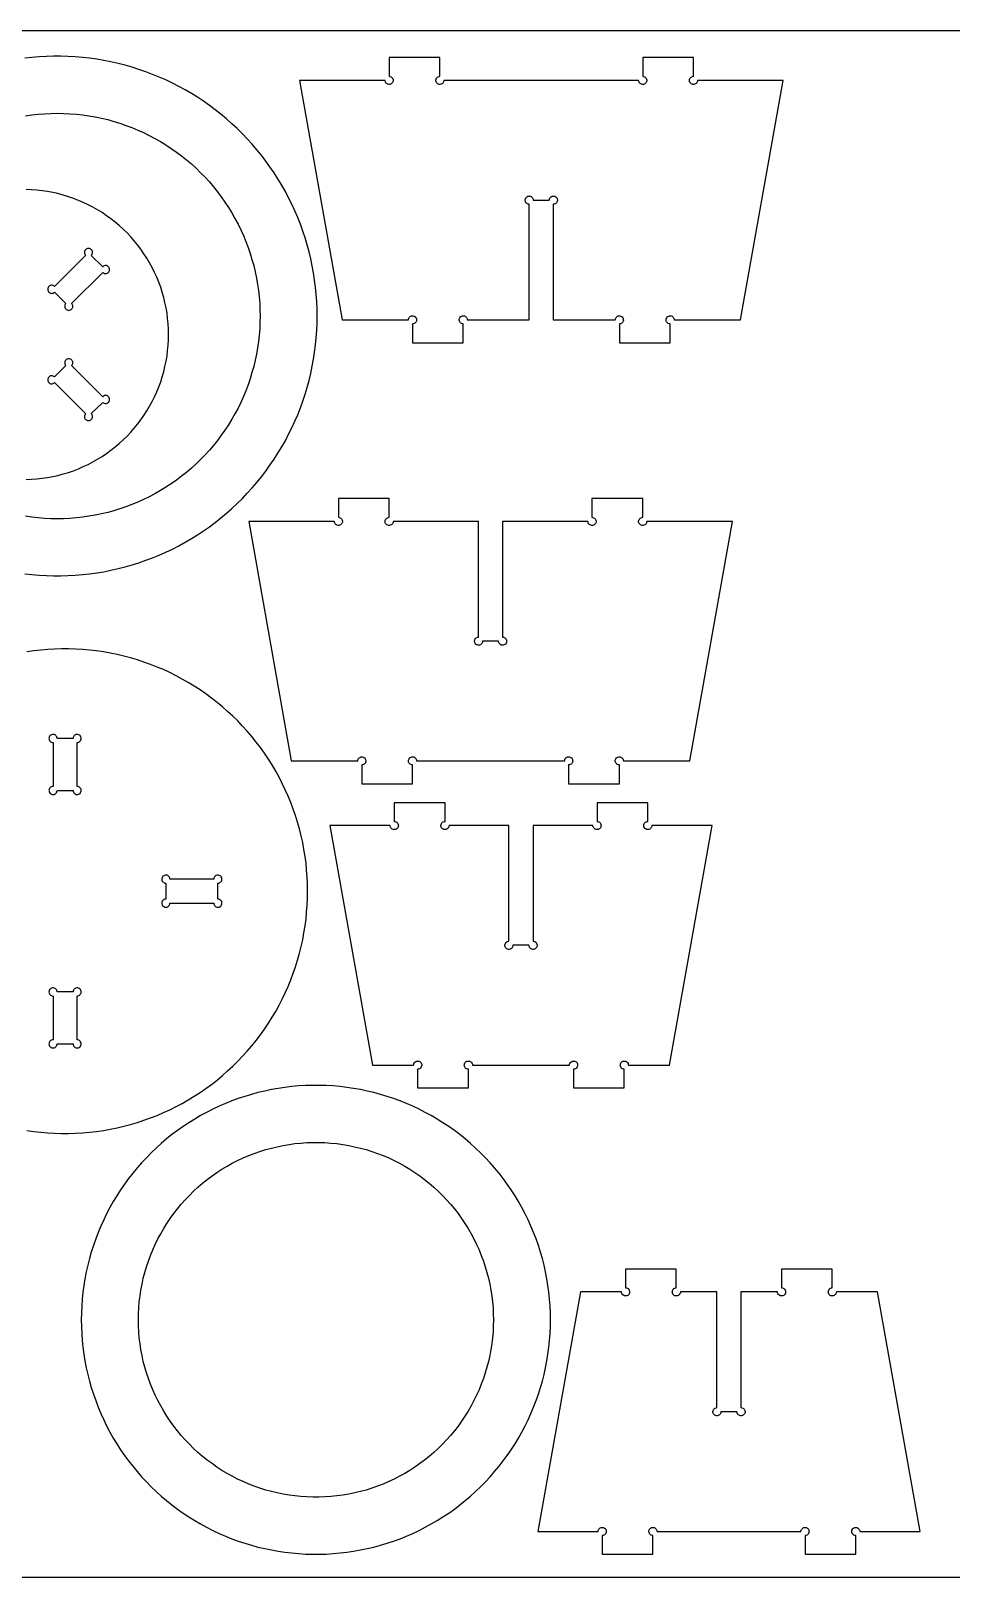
# Model space of a CAD drawing. Extents: x 0 to 2440, y 0 to 2740.
# Drawn here: x 594 to 1320, y 1520 to 2740 of the extents above; entities that cross this region are included whole.
import ezdxf

# ---------------------------------------------------------------- set-up
doc = ezdxf.new("R2010")
doc.units = 0
for name, color, linetype in [('GABARIT_BAGUES_18MM', 3, 'Continuous'), ('GABARIT_INTERIEUR_18MM', 5, 'Continuous'), ('PLANCHE_18MM', 8, 'Continuous')]:
    doc.layers.add(name, color=color, linetype=linetype)

msp = doc.modelspace()

# ---------------------------------------------------------------- linework, layer by layer
at = {"layer": 'GABARIT_BAGUES_18MM'}
for points in [[(589.4, 2311.6), (595.1, 2311), (600.8, 2310.5), (606.5, 2310.2), (612.2, 2310), (617.8, 2310), (623.5, 2310.2), (629.2, 2310.5), (634.9, 2311), (640.6, 2311.6), (646.2, 2312.4), (651.8, 2313.3), (657.4, 2314.4), (663, 2315.7), (668.5, 2317.1), (674, 2318.7), (679.4, 2320.4), (684.8, 2322.3), (690.1, 2324.3), (695.4, 2326.4), (700.6, 2328.7), (705.8, 2331.2), (710.9, 2333.8), (715.9, 2336.5), (720.8, 2339.4), (725.6, 2342.4), (730.4, 2345.5), (735, 2348.8), (739.6, 2352.2), (744.1, 2355.7), (748.5, 2359.4), (752.7, 2363.2), (756.9, 2367.1), (761, 2371.1), (764.9, 2375.2), (768.7, 2379.4), (772.4, 2383.7), (776, 2388.1), (779.5, 2392.7), (782.8, 2397.3), (786, 2402), (789.1, 2406.8), (792.1, 2411.7), (794.9, 2416.6), (797.5, 2421.7), (800.1, 2426.8), (802.4, 2432), (804.7, 2437.2), (806.8, 2442.5), (808.7, 2447.9), (810.5, 2453.3), (812.1, 2458.7), (813.6, 2464.2), (815, 2469.8), (816.1, 2475.4), (817.2, 2481), (818, 2486.6), (818.7, 2492.2), (819.3, 2497.9), (819.7, 2503.6), (819.9, 2509.3), (820, 2515), (819.9, 2520.7), (819.7, 2526.4), (819.3, 2532.1), (818.7, 2537.8), (818, 2543.4), (817.2, 2549), (816.1, 2554.6), (815, 2560.2), (813.6, 2565.8), (812.1, 2571.3), (810.5, 2576.7), (808.7, 2582.1), (806.8, 2587.5), (804.7, 2592.8), (802.4, 2598), (800.1, 2603.2), (797.5, 2608.3), (794.9, 2613.4), (792.1, 2618.3), (789.1, 2623.2), (786, 2628), (782.8, 2632.7), (779.5, 2637.3), (776, 2641.9), (772.4, 2646.3), (768.7, 2650.6), (764.9, 2654.8), (761, 2658.9), (756.9, 2662.9), (752.7, 2666.8), (748.5, 2670.6), (744.1, 2674.3), (739.6, 2677.8), (735, 2681.2), (730.4, 2684.5), (725.6, 2687.6), (720.8, 2690.6), (715.9, 2693.5), (710.9, 2696.2), (705.8, 2698.8), (700.6, 2701.3), (695.4, 2703.6), (690.1, 2705.7), (684.8, 2707.7), (679.4, 2709.6), (674, 2711.3), (668.5, 2712.9), (663, 2714.3), (657.4, 2715.6), (651.8, 2716.7), (646.2, 2717.6), (640.6, 2718.4), (634.9, 2719), (629.2, 2719.5), (623.5, 2719.8), (617.8, 2720), (612.2, 2720), (606.5, 2719.8), (600.8, 2719.5), (595.1, 2719), (589.4, 2718.4)], [(590, 2673), (594.9, 2673.7), (599.9, 2674.3), (605, 2674.7), (610, 2674.9), (615, 2675), (620, 2674.9), (625, 2674.7), (630.1, 2674.3), (635.1, 2673.7), (640, 2673), (645, 2672.2), (649.9, 2671.1), (654.8, 2670), (659.6, 2668.6), (664.4, 2667.2), (669.2, 2665.5), (673.9, 2663.8), (678.5, 2661.8), (683.1, 2659.8), (687.6, 2657.6), (692.1, 2655.2), (696.4, 2652.7), (700.7, 2650.1), (704.9, 2647.3), (709, 2644.4), (713.1, 2641.4), (717, 2638.3), (720.8, 2635), (724.5, 2631.6), (728.1, 2628.1), (731.6, 2624.5), (735, 2620.8), (738.3, 2617), (741.4, 2613.1), (744.4, 2609), (747.3, 2604.9), (750.1, 2600.7), (752.7, 2596.4), (755.2, 2592.1), (757.6, 2587.6), (759.8, 2583.1), (761.8, 2578.5), (763.8, 2573.9), (765.5, 2569.2), (767.2, 2564.4), (768.6, 2559.6), (770, 2554.8), (771.1, 2549.9), (772.2, 2545), (773, 2540), (773.7, 2535.1), (774.3, 2530.1), (774.7, 2525), (774.9, 2520), (775, 2515), (774.9, 2510), (774.7, 2505), (774.3, 2499.9), (773.7, 2494.9), (773, 2490), (772.2, 2485), (771.1, 2480.1), (770, 2475.2), (768.6, 2470.4), (767.2, 2465.6), (765.5, 2460.8), (763.8, 2456.1), (761.8, 2451.5), (759.8, 2446.9), (757.6, 2442.4), (755.2, 2437.9), (752.7, 2433.6), (750.1, 2429.3), (747.3, 2425.1), (744.4, 2421), (741.4, 2416.9), (738.3, 2413), (735, 2409.2), (731.6, 2405.5), (728.1, 2401.9), (724.5, 2398.4), (720.8, 2395), (717, 2391.7), (713.1, 2388.6), (709, 2385.6), (704.9, 2382.7), (700.7, 2379.9), (696.4, 2377.3), (692.1, 2374.8), (687.6, 2372.4), (683.1, 2370.2), (678.5, 2368.2), (673.9, 2366.2), (669.2, 2364.5), (664.4, 2362.8), (659.6, 2361.4), (654.8, 2360), (649.9, 2358.9), (645, 2357.8), (640, 2357), (635.1, 2356.3), (630.1, 2355.7), (625, 2355.3), (620, 2355.1), (615, 2355), (610, 2355.1), (605, 2355.3), (599.9, 2355.7), (594.9, 2356.3), (590, 2357)]]:
    msp.add_lwpolyline(points, dxfattribs=at)
for points in [[(1004, 1723), (1003.9, 1728.4), (1003.7, 1733.9), (1003.3, 1739.3), (1002.7, 1744.7), (1002, 1750.1), (1001.1, 1755.4), (1000.1, 1760.8), (998.9, 1766.1), (997.6, 1771.3), (996.1, 1776.5), (994.4, 1781.7), (992.6, 1786.8), (990.7, 1791.9), (988.6, 1796.9), (986.3, 1801.9), (984, 1806.7), (981.4, 1811.6), (978.8, 1816.3), (976, 1820.9), (973, 1825.5), (969.9, 1830), (966.7, 1834.4), (963.4, 1838.6), (959.9, 1842.8), (956.4, 1846.9), (952.7, 1850.9), (948.9, 1854.8), (944.9, 1858.5), (940.9, 1862.2), (936.8, 1865.7), (932.5, 1869.1), (928.2, 1872.3), (923.7, 1875.5), (919.2, 1878.5), (914.6, 1881.4), (909.9, 1884.1), (905.2, 1886.7), (900.3, 1889.2), (895.4, 1891.5), (890.4, 1893.7), (885.4, 1895.7), (880.3, 1897.6), (875.1, 1899.3), (869.9, 1900.9), (864.7, 1902.3), (859.4, 1903.5), (854.1, 1904.6), (848.7, 1905.6), (843.4, 1906.4), (838, 1907), (832.6, 1907.5), (827.1, 1907.8), (821.7, 1908), (816.3, 1908), (810.9, 1907.8), (805.4, 1907.5), (800, 1907), (794.6, 1906.4), (789.3, 1905.6), (783.9, 1904.6), (778.6, 1903.5), (773.3, 1902.3), (768.1, 1900.9), (762.9, 1899.3), (757.7, 1897.6), (752.6, 1895.7), (747.6, 1893.7), (742.6, 1891.5), (737.7, 1889.2), (732.8, 1886.7), (728.1, 1884.1), (723.4, 1881.4), (718.8, 1878.5), (714.3, 1875.5), (709.8, 1872.3), (705.5, 1869.1), (701.2, 1865.7), (697.1, 1862.2), (693.1, 1858.5), (689.1, 1854.8), (685.3, 1850.9), (681.6, 1846.9), (678.1, 1842.8), (674.6, 1838.6), (671.3, 1834.4), (668.1, 1830), (665, 1825.5), (662, 1820.9), (659.2, 1816.3), (656.6, 1811.6), (654, 1806.7), (651.7, 1801.9), (649.4, 1796.9), (647.3, 1791.9), (645.4, 1786.8), (643.6, 1781.7), (641.9, 1776.5), (640.4, 1771.3), (639.1, 1766.1), (637.9, 1760.8), (636.9, 1755.4), (636, 1750.1), (635.3, 1744.7), (634.7, 1739.3), (634.3, 1733.9), (634.1, 1728.4), (634, 1723), (634.1, 1717.6), (634.3, 1712.1), (634.7, 1706.7), (635.3, 1701.3), (636, 1695.9), (636.9, 1690.6), (637.9, 1685.2), (639.1, 1679.9), (640.4, 1674.7), (641.9, 1669.5), (643.6, 1664.3), (645.4, 1659.2), (647.3, 1654.1), (649.4, 1649.1), (651.7, 1644.1), (654, 1639.3), (656.6, 1634.4), (659.2, 1629.7), (662, 1625.1), (665, 1620.5), (668.1, 1616), (671.3, 1611.6), (674.6, 1607.4), (678.1, 1603.2), (681.6, 1599.1), (685.3, 1595.1), (689.1, 1591.2), (693.1, 1587.5), (697.1, 1583.8), (701.2, 1580.3), (705.5, 1576.9), (709.8, 1573.7), (714.3, 1570.5), (718.8, 1567.5), (723.4, 1564.6), (728.1, 1561.9), (732.8, 1559.3), (737.7, 1556.8), (742.6, 1554.5), (747.6, 1552.3), (752.6, 1550.3), (757.7, 1548.4), (762.9, 1546.7), (768.1, 1545.1), (773.3, 1543.7), (778.6, 1542.5), (783.9, 1541.4), (789.3, 1540.4), (794.6, 1539.6), (800, 1539), (805.4, 1538.5), (810.9, 1538.2), (816.3, 1538), (821.7, 1538), (827.1, 1538.2), (832.6, 1538.5), (838, 1539), (843.4, 1539.6), (848.7, 1540.4), (854.1, 1541.4), (859.4, 1542.5), (864.7, 1543.7), (869.9, 1545.1), (875.1, 1546.7), (880.3, 1548.4), (885.4, 1550.3), (890.4, 1552.3), (895.4, 1554.5), (900.3, 1556.8), (905.2, 1559.3), (909.9, 1561.9), (914.6, 1564.6), (919.2, 1567.5), (923.7, 1570.5), (928.2, 1573.7), (932.5, 1576.9), (936.8, 1580.3), (940.9, 1583.8), (944.9, 1587.5), (948.9, 1591.2), (952.7, 1595.1), (956.4, 1599.1), (959.9, 1603.2), (963.4, 1607.4), (966.7, 1611.6), (969.9, 1616), (973, 1620.5), (976, 1625.1), (978.8, 1629.7), (981.4, 1634.4), (984, 1639.3), (986.3, 1644.1), (988.6, 1649.1), (990.7, 1654.1), (992.6, 1659.2), (994.4, 1664.3), (996.1, 1669.5), (997.6, 1674.7), (998.9, 1679.9), (1000.1, 1685.2), (1001.1, 1690.6), (1002, 1695.9), (1002.7, 1701.3), (1003.3, 1706.7), (1003.7, 1712.1), (1003.9, 1717.6)], [(679, 1723), (679.1, 1727.7), (679.3, 1732.5), (679.7, 1737.2), (680.3, 1741.9), (681, 1746.5), (681.9, 1751.2), (682.9, 1755.8), (684.1, 1760.4), (685.4, 1764.9), (686.9, 1769.4), (688.6, 1773.8), (690.3, 1778.2), (692.3, 1782.5), (694.4, 1786.8), (696.6, 1790.9), (699, 1795), (701.5, 1799.1), (704.1, 1803), (706.9, 1806.8), (709.8, 1810.6), (712.8, 1814.2), (715.9, 1817.7), (719.2, 1821.2), (722.5, 1824.5), (726, 1827.7), (729.6, 1830.8), (733.3, 1833.7), (737.1, 1836.5), (741, 1839.2), (744.9, 1841.8), (749, 1844.2), (753.1, 1846.5), (757.3, 1848.7), (761.6, 1850.7), (766, 1852.6), (770.4, 1854.3), (774.8, 1855.9), (779.4, 1857.3), (783.9, 1858.5), (788.5, 1859.6), (793.1, 1860.6), (797.8, 1861.4), (802.5, 1862), (807.2, 1862.5), (811.9, 1862.8), (816.6, 1863), (821.4, 1863), (826.1, 1862.8), (830.8, 1862.5), (835.5, 1862), (840.2, 1861.4), (844.9, 1860.6), (849.5, 1859.6), (854.1, 1858.5), (858.6, 1857.3), (863.2, 1855.9), (867.6, 1854.3), (872, 1852.6), (876.4, 1850.7), (880.7, 1848.7), (884.9, 1846.5), (889, 1844.2), (893.1, 1841.8), (897, 1839.2), (900.9, 1836.5), (904.7, 1833.7), (908.4, 1830.8), (912, 1827.7), (915.5, 1824.5), (918.8, 1821.2), (922.1, 1817.7), (925.2, 1814.2), (928.2, 1810.6), (931.1, 1806.8), (933.9, 1803), (936.5, 1799.1), (939, 1795), (941.4, 1790.9), (943.6, 1786.8), (945.7, 1782.5), (947.7, 1778.2), (949.4, 1773.8), (951.1, 1769.4), (952.6, 1764.9), (953.9, 1760.4), (955.1, 1755.8), (956.1, 1751.2), (957, 1746.5), (957.7, 1741.9), (958.3, 1737.2), (958.7, 1732.5), (958.9, 1727.7), (959, 1723), (958.9, 1718.3), (958.7, 1713.5), (958.3, 1708.8), (957.7, 1704.1), (957, 1699.5), (956.1, 1694.8), (955.1, 1690.2), (953.9, 1685.6), (952.6, 1681.1), (951.1, 1676.6), (949.4, 1672.2), (947.7, 1667.8), (945.7, 1663.5), (943.6, 1659.2), (941.4, 1655.1), (939, 1651), (936.5, 1646.9), (933.9, 1643), (931.1, 1639.2), (928.2, 1635.4), (925.2, 1631.8), (922.1, 1628.3), (918.8, 1624.8), (915.5, 1621.5), (912, 1618.3), (908.4, 1615.2), (904.7, 1612.3), (900.9, 1609.5), (897, 1606.8), (893.1, 1604.2), (889, 1601.8), (884.9, 1599.5), (880.7, 1597.3), (876.4, 1595.3), (872, 1593.4), (867.6, 1591.7), (863.2, 1590.1), (858.6, 1588.7), (854.1, 1587.5), (849.5, 1586.4), (844.9, 1585.4), (840.2, 1584.6), (835.5, 1584), (830.8, 1583.5), (826.1, 1583.2), (821.4, 1583), (816.6, 1583), (811.9, 1583.2), (807.2, 1583.5), (802.5, 1584), (797.8, 1584.6), (793.1, 1585.4), (788.5, 1586.4), (783.9, 1587.5), (779.4, 1588.7), (774.8, 1590.1), (770.4, 1591.7), (766, 1593.4), (761.6, 1595.3), (757.3, 1597.3), (753.1, 1599.5), (749, 1601.8), (744.9, 1604.2), (741, 1606.8), (737.1, 1609.5), (733.3, 1612.3), (729.6, 1615.2), (726, 1618.3), (722.5, 1621.5), (719.2, 1624.8), (715.9, 1628.3), (712.8, 1631.8), (709.8, 1635.4), (706.9, 1639.2), (704.1, 1643), (701.5, 1646.9), (699, 1651), (696.6, 1655.1), (694.4, 1659.2), (692.3, 1663.5), (690.3, 1667.8), (688.6, 1672.2), (686.9, 1676.6), (685.4, 1681.1), (684.1, 1685.6), (682.9, 1690.2), (681.9, 1694.8), (681, 1699.5), (680.3, 1704.1), (679.7, 1708.8), (679.3, 1713.5), (679.1, 1718.3)]]:
    msp.add_lwpolyline(points, close=True, dxfattribs=at)
at = {"layer": 'GABARIT_INTERIEUR_18MM'}
for points in [[(1187.4, 2701), (1119.9, 2701), (1119.8, 2700.3), (1119.6, 2699.7), (1119.3, 2699.1), (1118.8, 2698.6), (1118.2, 2698.2), (1117.6, 2697.9), (1116.9, 2697.8), (1116.3, 2697.8), (1115.6, 2698), (1115, 2698.3), (1114.4, 2698.7), (1114, 2699.3), (1113.7, 2699.9), (1113.5, 2700.5), (1113.5, 2701.2), (1113.6, 2701.9), (1113.9, 2702.5), (1114.3, 2703.1), (1114.8, 2703.6), (1115.4, 2703.9), (1116, 2704.1), (1116.7, 2704.2), (1116.7, 2719), (1076.7, 2719), (1076.7, 2704.2), (1077.4, 2704.1), (1078, 2703.9), (1078.6, 2703.6), (1079.1, 2703.1), (1079.5, 2702.5), (1079.8, 2701.9), (1079.9, 2701.2), (1079.9, 2700.5), (1079.7, 2699.9), (1079.4, 2699.3), (1079, 2698.7), (1078.4, 2698.3), (1077.8, 2698), (1077.2, 2697.8), (1076.5, 2697.8), (1075.8, 2697.9), (1075.2, 2698.2), (1074.6, 2698.6), (1074.1, 2699.1), (1073.8, 2699.7), (1073.6, 2700.3), (1073.5, 2701), (919.9, 2701), (919.9, 2700.3), (919.6, 2699.7), (919.3, 2699.1), (918.8, 2698.6), (918.3, 2698.2), (917.6, 2697.9), (917, 2697.8), (916.3, 2697.8), (915.6, 2698), (915, 2698.3), (914.5, 2698.7), (914, 2699.3), (913.7, 2699.9), (913.6, 2700.5), (913.5, 2701.2), (913.7, 2701.9), (913.9, 2702.5), (914.3, 2703.1), (914.8, 2703.6), (915.4, 2703.9), (916.1, 2704.1), (916.7, 2704.2), (916.7, 2719), (876.7, 2719), (876.7, 2704.2), (877.4, 2704.1), (878.1, 2703.9), (878.7, 2703.6), (879.2, 2703.1), (879.5, 2702.5), (879.8, 2701.9), (879.9, 2701.2), (879.9, 2700.5), (879.7, 2699.9), (879.4, 2699.3), (879, 2698.7), (878.5, 2698.3), (877.9, 2698), (877.2, 2697.8), (876.5, 2697.8), (875.8, 2697.9), (875.2, 2698.2), (874.6, 2698.6), (874.2, 2699.1), (873.8, 2699.7), (873.6, 2700.3), (873.5, 2701), (806, 2701), (839.6, 2512), (892, 2512), (892, 2512.7), (892.3, 2513.3), (892.6, 2513.9), (893.1, 2514.4), (893.6, 2514.8), (894.3, 2515.1), (894.9, 2515.2), (895.6, 2515.2), (896.3, 2515), (896.9, 2514.7), (897.4, 2514.3), (897.9, 2513.7), (898.2, 2513.1), (898.3, 2512.5), (898.4, 2511.8), (898.2, 2511.1), (898, 2510.5), (897.6, 2509.9), (897.1, 2509.4), (896.5, 2509.1), (895.8, 2508.9), (895.2, 2508.8), (895.2, 2494), (935.2, 2494), (935.2, 2508.8), (934.5, 2508.9), (933.8, 2509.1), (933.2, 2509.4), (932.7, 2509.9), (932.4, 2510.5), (932.1, 2511.1), (932, 2511.8), (932, 2512.5), (932.2, 2513.1), (932.5, 2513.7), (932.9, 2514.3), (933.4, 2514.7), (934, 2515), (934.7, 2515.2), (935.4, 2515.2), (936.1, 2515.1), (936.7, 2514.8), (937.3, 2514.4), (937.7, 2513.9), (938.1, 2513.3), (938.3, 2512.7), (938.4, 2512), (987.2, 2512), (987.2, 2603.3), (986.5, 2603.4), (985.9, 2603.6), (985.3, 2603.9), (984.8, 2604.4), (984.4, 2605), (984.2, 2605.6), (984, 2606.3), (984.1, 2607), (984.2, 2607.6), (984.5, 2608.2), (985, 2608.8), (985.5, 2609.2), (986.1, 2609.5), (986.8, 2609.7), (987.4, 2609.7), (988.1, 2609.6), (988.8, 2609.3), (989.3, 2608.9), (989.8, 2608.4), (990.1, 2607.8), (990.3, 2607.2), (990.4, 2606.5), (1003, 2606.5), (1003.1, 2607.2), (1003.3, 2607.8), (1003.7, 2608.4), (1004.1, 2608.9), (1004.7, 2609.3), (1005.3, 2609.6), (1006, 2609.7), (1006.7, 2609.7), (1007.3, 2609.5), (1008, 2609.2), (1008.5, 2608.8), (1008.9, 2608.2), (1009.2, 2607.6), (1009.4, 2607), (1009.4, 2606.3), (1009.3, 2605.6), (1009, 2605), (1008.6, 2604.4), (1008.1, 2603.9), (1007.6, 2603.6), (1006.9, 2603.4), (1006.2, 2603.3), (1006.2, 2512), (1055.1, 2512), (1055.2, 2512.7), (1055.4, 2513.3), (1055.7, 2513.9), (1056.2, 2514.4), (1056.7, 2514.8), (1057.4, 2515.1), (1058, 2515.2), (1058.7, 2515.2), (1059.4, 2515), (1060, 2514.7), (1060.5, 2514.3), (1061, 2513.7), (1061.3, 2513.1), (1061.4, 2512.5), (1061.5, 2511.8), (1061.3, 2511.1), (1061.1, 2510.5), (1060.7, 2509.9), (1060.2, 2509.4), (1059.6, 2509.1), (1059, 2508.9), (1058.3, 2508.8), (1058.3, 2494), (1098.3, 2494), (1098.3, 2508.8), (1097.6, 2508.9), (1096.9, 2509.1), (1096.4, 2509.4), (1095.9, 2509.9), (1095.5, 2510.5), (1095.2, 2511.1), (1095.1, 2511.8), (1095.1, 2512.5), (1095.3, 2513.1), (1095.6, 2513.7), (1096, 2514.3), (1096.5, 2514.7), (1097.2, 2515), (1097.8, 2515.2), (1098.5, 2515.2), (1099.2, 2515.1), (1099.8, 2514.8), (1100.4, 2514.4), (1100.8, 2513.9), (1101.2, 2513.3), (1101.4, 2512.7), (1101.5, 2512), (1153.8, 2512)], [(621.9, 2525), (621.4, 2524.4), (621.1, 2523.8), (621, 2523.1), (620.9, 2522.5), (621.1, 2521.8), (621.3, 2521.2), (621.7, 2520.6), (622.2, 2520.1), (622.8, 2519.8), (623.4, 2519.6), (624.1, 2519.5), (624.8, 2519.6), (625.5, 2519.8), (626, 2520.1), (626.5, 2520.6), (626.9, 2521.2), (627.2, 2521.8), (627.3, 2522.5), (627.3, 2523.1), (627.1, 2523.8), (626.8, 2524.4), (626.4, 2525), (650.9, 2549.4), (651.4, 2549), (652, 2548.7), (652.7, 2548.5), (653.3, 2548.5), (654, 2548.6), (654.7, 2548.9), (655.2, 2549.3), (655.7, 2549.8), (656, 2550.4), (656.2, 2551), (656.3, 2551.7), (656.2, 2552.4), (656, 2553), (655.7, 2553.6), (655.2, 2554.1), (654.7, 2554.5), (654, 2554.8), (653.3, 2554.9), (652.7, 2554.9), (652, 2554.7), (651.4, 2554.4), (650.9, 2553.9), (641.9, 2562.9), (642.4, 2563.4), (642.7, 2564), (642.9, 2564.7), (642.9, 2565.3), (642.8, 2566), (642.5, 2566.7), (642.1, 2567.2), (641.6, 2567.7), (641, 2568), (640.4, 2568.2), (639.7, 2568.3), (639, 2568.2), (638.4, 2568), (637.8, 2567.7), (637.3, 2567.2), (636.9, 2566.7), (636.6, 2566), (636.5, 2565.3), (636.5, 2564.7), (636.7, 2564), (637, 2563.4), (637.4, 2562.9), (613, 2538.4), (612.4, 2538.8), (611.8, 2539.1), (611.1, 2539.3), (610.5, 2539.3), (609.8, 2539.2), (609.2, 2538.9), (608.6, 2538.5), (608.1, 2538), (607.8, 2537.5), (607.6, 2536.8), (607.5, 2536.1), (607.6, 2535.4), (607.8, 2534.8), (608.1, 2534.2), (608.6, 2533.7), (609.2, 2533.3), (609.8, 2533.1), (610.5, 2532.9), (611.1, 2533), (611.8, 2533.1), (612.4, 2533.4), (613, 2533.9)], [(650.9, 2446.9), (651.4, 2446.5), (652, 2446.2), (652.7, 2446), (653.3, 2446), (654, 2446.1), (654.7, 2446.3), (655.2, 2446.7), (655.7, 2447.2), (656, 2447.8), (656.2, 2448.5), (656.3, 2449.2), (656.2, 2449.8), (656, 2450.5), (655.7, 2451.1), (655.2, 2451.6), (654.7, 2452), (654, 2452.2), (653.3, 2452.3), (652.7, 2452.3), (652, 2452.2), (651.4, 2451.8), (650.9, 2451.4), (626.4, 2475.9), (626.8, 2476.4), (627.1, 2477), (627.3, 2477.7), (627.3, 2478.4), (627.2, 2479.1), (626.9, 2479.7), (626.5, 2480.2), (626, 2480.7), (625.5, 2481.1), (624.8, 2481.3), (624.1, 2481.3), (623.4, 2481.3), (622.8, 2481.1), (622.2, 2480.7), (621.7, 2480.2), (621.3, 2479.7), (621.1, 2479.1), (620.9, 2478.4), (621, 2477.7), (621.1, 2477), (621.4, 2476.4), (621.9, 2475.9), (613, 2467), (612.4, 2467.4), (611.8, 2467.7), (611.1, 2467.9), (610.5, 2467.9), (609.8, 2467.8), (609.2, 2467.5), (608.6, 2467.1), (608.1, 2466.6), (607.8, 2466), (607.6, 2465.4), (607.5, 2464.7), (607.6, 2464), (607.8, 2463.4), (608.1, 2462.8), (608.6, 2462.3), (609.2, 2461.9), (609.8, 2461.6), (610.5, 2461.5), (611.1, 2461.5), (611.8, 2461.7), (612.4, 2462), (613, 2462.5), (637.4, 2438), (637, 2437.5), (636.7, 2436.8), (636.5, 2436.2), (636.5, 2435.5), (636.6, 2434.8), (636.9, 2434.2), (637.3, 2433.6), (637.8, 2433.2), (638.4, 2432.8), (639, 2432.6), (639.7, 2432.5), (640.4, 2432.6), (641, 2432.8), (641.6, 2433.2), (642.1, 2433.6), (642.5, 2434.2), (642.8, 2434.8), (642.9, 2435.5), (642.9, 2436.2), (642.7, 2436.8), (642.4, 2437.5), (641.9, 2438)], [(1147.4, 2353), (1079.9, 2353), (1079.8, 2352.3), (1079.6, 2351.7), (1079.3, 2351.1), (1078.8, 2350.6), (1078.2, 2350.2), (1077.6, 2349.9), (1076.9, 2349.8), (1076.3, 2349.8), (1075.6, 2350), (1075, 2350.3), (1074.4, 2350.7), (1074, 2351.3), (1073.7, 2351.9), (1073.5, 2352.5), (1073.5, 2353.2), (1073.6, 2353.9), (1073.9, 2354.5), (1074.3, 2355.1), (1074.8, 2355.6), (1075.4, 2355.9), (1076, 2356.1), (1076.7, 2356.2), (1076.7, 2371), (1036.7, 2371), (1036.7, 2356.2), (1037.4, 2356.1), (1038, 2355.9), (1038.6, 2355.6), (1039.1, 2355.1), (1039.5, 2354.5), (1039.8, 2353.9), (1039.9, 2353.2), (1039.9, 2352.5), (1039.7, 2351.9), (1039.4, 2351.3), (1039, 2350.7), (1038.4, 2350.3), (1037.8, 2350), (1037.2, 2349.8), (1036.5, 2349.8), (1035.8, 2349.9), (1035.2, 2350.2), (1034.6, 2350.6), (1034.1, 2351.1), (1033.8, 2351.7), (1033.6, 2352.3), (1033.5, 2353), (966.2, 2353), (966.2, 2261.7), (966.9, 2261.6), (967.6, 2261.4), (968.1, 2261.1), (968.6, 2260.6), (969, 2260), (969.3, 2259.4), (969.4, 2258.7), (969.4, 2258), (969.2, 2257.4), (968.9, 2256.8), (968.5, 2256.2), (968, 2255.8), (967.3, 2255.5), (966.7, 2255.3), (966, 2255.3), (965.3, 2255.4), (964.7, 2255.7), (964.1, 2256.1), (963.7, 2256.6), (963.3, 2257.2), (963.1, 2257.8), (963, 2258.5), (950.4, 2258.5), (950.3, 2257.8), (950.1, 2257.2), (949.8, 2256.6), (949.3, 2256.1), (948.8, 2255.7), (948.1, 2255.4), (947.4, 2255.3), (946.8, 2255.3), (946.1, 2255.5), (945.5, 2255.8), (945, 2256.2), (944.5, 2256.8), (944.2, 2257.4), (944.1, 2258), (944, 2258.7), (944.2, 2259.4), (944.4, 2260), (944.8, 2260.6), (945.3, 2261.1), (945.9, 2261.4), (946.5, 2261.6), (947.2, 2261.7), (947.2, 2353), (879.9, 2353), (879.9, 2352.3), (879.6, 2351.7), (879.3, 2351.1), (878.8, 2350.6), (878.3, 2350.2), (877.6, 2349.9), (877, 2349.8), (876.3, 2349.8), (875.6, 2350), (875, 2350.3), (874.5, 2350.7), (874, 2351.3), (873.7, 2351.9), (873.6, 2352.5), (873.5, 2353.2), (873.7, 2353.9), (873.9, 2354.5), (874.3, 2355.1), (874.8, 2355.6), (875.4, 2355.9), (876.1, 2356.1), (876.7, 2356.2), (876.7, 2371), (836.7, 2371), (836.7, 2356.2), (837.4, 2356.1), (838.1, 2355.9), (838.7, 2355.6), (839.2, 2355.1), (839.5, 2354.5), (839.8, 2353.9), (839.9, 2353.2), (839.9, 2352.5), (839.7, 2351.9), (839.4, 2351.3), (839, 2350.7), (838.5, 2350.3), (837.9, 2350), (837.2, 2349.8), (836.5, 2349.8), (835.8, 2349.9), (835.2, 2350.2), (834.6, 2350.6), (834.2, 2351.1), (833.8, 2351.7), (833.6, 2352.3), (833.5, 2353), (766, 2353), (799.6, 2164), (852, 2164), (852, 2164.7), (852.3, 2165.3), (852.6, 2165.9), (853.1, 2166.4), (853.6, 2166.8), (854.3, 2167.1), (854.9, 2167.2), (855.6, 2167.2), (856.3, 2167), (856.9, 2166.7), (857.4, 2166.3), (857.9, 2165.7), (858.2, 2165.1), (858.3, 2164.5), (858.4, 2163.8), (858.2, 2163.1), (858, 2162.5), (857.6, 2161.9), (857.1, 2161.4), (856.5, 2161.1), (855.8, 2160.9), (855.2, 2160.8), (855.2, 2146), (895.2, 2146), (895.2, 2160.8), (894.5, 2160.9), (893.8, 2161.1), (893.2, 2161.4), (892.7, 2161.9), (892.4, 2162.5), (892.1, 2163.1), (892, 2163.8), (892, 2164.5), (892.2, 2165.1), (892.5, 2165.7), (892.9, 2166.3), (893.4, 2166.7), (894, 2167), (894.7, 2167.2), (895.4, 2167.2), (896.1, 2167.1), (896.7, 2166.8), (897.3, 2166.4), (897.7, 2165.9), (898.1, 2165.3), (898.3, 2164.7), (898.4, 2164), (1015.1, 2164), (1015.2, 2164.7), (1015.4, 2165.3), (1015.7, 2165.9), (1016.2, 2166.4), (1016.7, 2166.8), (1017.4, 2167.1), (1018, 2167.2), (1018.7, 2167.2), (1019.4, 2167), (1020, 2166.7), (1020.5, 2166.3), (1021, 2165.7), (1021.3, 2165.1), (1021.4, 2164.5), (1021.5, 2163.8), (1021.3, 2163.1), (1021.1, 2162.5), (1020.7, 2161.9), (1020.2, 2161.4), (1019.6, 2161.1), (1019, 2160.9), (1018.3, 2160.8), (1018.3, 2146), (1058.3, 2146), (1058.3, 2160.8), (1057.6, 2160.9), (1056.9, 2161.1), (1056.4, 2161.4), (1055.9, 2161.9), (1055.5, 2162.5), (1055.2, 2163.1), (1055.1, 2163.8), (1055.1, 2164.5), (1055.3, 2165.1), (1055.6, 2165.7), (1056, 2166.3), (1056.5, 2166.7), (1057.2, 2167), (1057.8, 2167.2), (1058.5, 2167.2), (1059.2, 2167.1), (1059.8, 2166.8), (1060.4, 2166.4), (1060.8, 2165.9), (1061.2, 2165.3), (1061.4, 2164.7), (1061.5, 2164), (1113.8, 2164)], [(627.5, 2140.7), (627.6, 2140), (627.8, 2139.4), (628.2, 2138.8), (628.6, 2138.3), (629.2, 2137.9), (629.8, 2137.6), (630.5, 2137.5), (631.2, 2137.5), (631.8, 2137.7), (632.5, 2138), (633, 2138.4), (633.4, 2139), (633.7, 2139.6), (633.9, 2140.3), (633.9, 2140.9), (633.8, 2141.6), (633.5, 2142.2), (633.1, 2142.8), (632.6, 2143.3), (632.1, 2143.6), (631.4, 2143.8), (630.7, 2143.9), (630.7, 2178.5), (631.4, 2178.6), (632.1, 2178.8), (632.6, 2179.1), (633.1, 2179.6), (633.5, 2180.2), (633.8, 2180.8), (633.9, 2181.5), (633.9, 2182.2), (633.7, 2182.8), (633.4, 2183.4), (633, 2184), (632.5, 2184.4), (631.8, 2184.7), (631.2, 2184.9), (630.5, 2184.9), (629.8, 2184.8), (629.2, 2184.5), (628.6, 2184.1), (628.2, 2183.6), (627.8, 2183), (627.6, 2182.4), (627.5, 2181.7), (614.9, 2181.7), (614.8, 2182.4), (614.6, 2183), (614.3, 2183.6), (613.8, 2184.1), (613.3, 2184.5), (612.6, 2184.8), (611.9, 2184.9), (611.3, 2184.9), (610.6, 2184.7), (610, 2184.4), (609.5, 2184), (609, 2183.4), (608.7, 2182.8), (608.6, 2182.2), (608.5, 2181.5), (608.7, 2180.8), (608.9, 2180.2), (609.3, 2179.6), (609.8, 2179.1), (610.4, 2178.8), (611, 2178.6), (611.7, 2178.5), (611.7, 2143.9), (611, 2143.8), (610.4, 2143.6), (609.8, 2143.3), (609.3, 2142.8), (608.9, 2142.2), (608.7, 2141.6), (608.5, 2140.9), (608.6, 2140.3), (608.7, 2139.6), (609, 2139), (609.5, 2138.4), (610, 2138), (610.6, 2137.7), (611.3, 2137.5), (611.9, 2137.5), (612.6, 2137.6), (613.3, 2137.9), (613.8, 2138.3), (614.3, 2138.8), (614.6, 2139.4), (614.8, 2140), (614.9, 2140.7)], [(1131.4, 2113), (1083.9, 2113), (1083.8, 2112.3), (1083.6, 2111.7), (1083.2, 2111.1), (1082.8, 2110.6), (1082.2, 2110.2), (1081.6, 2109.9), (1080.9, 2109.8), (1080.2, 2109.8), (1079.6, 2110), (1078.9, 2110.3), (1078.4, 2110.7), (1078, 2111.3), (1077.7, 2111.9), (1077.5, 2112.5), (1077.5, 2113.2), (1077.6, 2113.9), (1077.9, 2114.5), (1078.3, 2115.1), (1078.8, 2115.6), (1079.3, 2115.9), (1080, 2116.1), (1080.7, 2116.2), (1080.7, 2131), (1040.7, 2131), (1040.7, 2116.2), (1041.4, 2116.1), (1042, 2115.9), (1042.6, 2115.6), (1043.1, 2115.1), (1043.5, 2114.5), (1043.7, 2113.9), (1043.9, 2113.2), (1043.8, 2112.5), (1043.7, 2111.9), (1043.4, 2111.3), (1042.9, 2110.7), (1042.4, 2110.3), (1041.8, 2110), (1041.1, 2109.8), (1040.4, 2109.8), (1039.8, 2109.9), (1039.1, 2110.2), (1038.6, 2110.6), (1038.1, 2111.1), (1037.8, 2111.7), (1037.5, 2112.3), (1037.5, 2113), (990.2, 2113), (990.2, 2021.7), (990.9, 2021.6), (991.6, 2021.4), (992.1, 2021.1), (992.6, 2020.6), (993, 2020), (993.3, 2019.4), (993.4, 2018.7), (993.4, 2018), (993.2, 2017.4), (992.9, 2016.8), (992.5, 2016.2), (992, 2015.8), (991.3, 2015.5), (990.7, 2015.3), (990, 2015.3), (989.3, 2015.4), (988.7, 2015.7), (988.1, 2016.1), (987.7, 2016.6), (987.3, 2017.2), (987.1, 2017.8), (987, 2018.5), (974.4, 2018.5), (974.3, 2017.8), (974.1, 2017.2), (973.8, 2016.6), (973.3, 2016.1), (972.8, 2015.7), (972.1, 2015.4), (971.4, 2015.3), (970.8, 2015.3), (970.1, 2015.5), (969.5, 2015.8), (969, 2016.2), (968.5, 2016.8), (968.2, 2017.4), (968.1, 2018), (968, 2018.7), (968.2, 2019.4), (968.4, 2020), (968.8, 2020.6), (969.3, 2021.1), (969.9, 2021.4), (970.5, 2021.6), (971.2, 2021.7), (971.2, 2113), (924, 2113), (923.9, 2112.3), (923.7, 2111.7), (923.3, 2111.1), (922.9, 2110.6), (922.3, 2110.2), (921.7, 2109.9), (921, 2109.8), (920.3, 2109.8), (919.7, 2110), (919, 2110.3), (918.5, 2110.7), (918.1, 2111.3), (917.8, 2111.9), (917.6, 2112.5), (917.6, 2113.2), (917.7, 2113.9), (918, 2114.5), (918.4, 2115.1), (918.9, 2115.6), (919.4, 2115.9), (920.1, 2116.1), (920.8, 2116.2), (920.8, 2131), (880.8, 2131), (880.8, 2116.2), (881.4, 2116.1), (882.1, 2115.9), (882.7, 2115.6), (883.2, 2115.1), (883.6, 2114.5), (883.8, 2113.9), (884, 2113.2), (883.9, 2112.5), (883.8, 2111.9), (883.5, 2111.3), (883, 2110.7), (882.5, 2110.3), (881.9, 2110), (881.2, 2109.8), (880.5, 2109.8), (879.9, 2109.9), (879.2, 2110.2), (878.7, 2110.6), (878.2, 2111.1), (877.9, 2111.7), (877.6, 2112.3), (877.6, 2113), (830, 2113), (863.6, 1924), (896, 1924), (896.1, 1924.7), (896.3, 1925.3), (896.7, 1925.9), (897.1, 1926.4), (897.7, 1926.8), (898.3, 1927.1), (899, 1927.2), (899.7, 1927.2), (900.3, 1927), (901, 1926.7), (901.5, 1926.3), (901.9, 1925.7), (902.2, 1925.1), (902.4, 1924.5), (902.4, 1923.8), (902.3, 1923.1), (902, 1922.5), (901.6, 1921.9), (901.1, 1921.4), (900.6, 1921.1), (899.9, 1920.9), (899.2, 1920.8), (899.2, 1906), (939.2, 1906), (939.2, 1920.8), (938.5, 1920.9), (937.9, 1921.1), (937.3, 1921.4), (936.8, 1921.9), (936.4, 1922.5), (936.2, 1923.1), (936, 1923.8), (936.1, 1924.5), (936.2, 1925.1), (936.5, 1925.7), (937, 1926.3), (937.5, 1926.7), (938.1, 1927), (938.8, 1927.2), (939.5, 1927.2), (940.1, 1927.1), (940.8, 1926.8), (941.3, 1926.4), (941.8, 1925.9), (942.1, 1925.3), (942.4, 1924.7), (942.4, 1924), (1019, 1924), (1019.1, 1924.7), (1019.3, 1925.3), (1019.7, 1925.9), (1020.1, 1926.4), (1020.7, 1926.8), (1021.3, 1927.1), (1022, 1927.2), (1022.7, 1927.2), (1023.3, 1927), (1023.9, 1926.7), (1024.5, 1926.3), (1024.9, 1925.7), (1025.2, 1925.1), (1025.4, 1924.5), (1025.4, 1923.8), (1025.3, 1923.1), (1025, 1922.5), (1024.6, 1921.9), (1024.1, 1921.4), (1023.5, 1921.1), (1022.9, 1920.9), (1022.2, 1920.8), (1022.2, 1906), (1062.2, 1906), (1062.2, 1920.8), (1061.5, 1920.9), (1060.9, 1921.1), (1060.3, 1921.4), (1059.8, 1921.9), (1059.4, 1922.5), (1059.1, 1923.1), (1059, 1923.8), (1059.1, 1924.5), (1059.2, 1925.1), (1059.5, 1925.7), (1060, 1926.3), (1060.5, 1926.7), (1061.1, 1927), (1061.8, 1927.2), (1062.4, 1927.2), (1063.1, 1927.1), (1063.8, 1926.8), (1064.3, 1926.4), (1064.8, 1925.9), (1065.1, 1925.3), (1065.3, 1924.7), (1065.4, 1924), (1097.8, 1924)], [(700.7, 2054.9), (700, 2054.8), (699.4, 2054.6), (698.8, 2054.3), (698.3, 2053.8), (697.9, 2053.3), (697.6, 2052.6), (697.5, 2051.9), (697.5, 2051.3), (697.7, 2050.6), (698, 2050), (698.4, 2049.5), (699, 2049), (699.6, 2048.7), (700.3, 2048.6), (700.9, 2048.5), (701.6, 2048.7), (702.2, 2048.9), (702.8, 2049.3), (703.3, 2049.8), (703.6, 2050.4), (703.8, 2051), (703.9, 2051.7), (738.5, 2051.7), (738.6, 2051), (738.8, 2050.4), (739.1, 2049.8), (739.6, 2049.3), (740.2, 2048.9), (740.8, 2048.7), (741.5, 2048.5), (742.2, 2048.6), (742.8, 2048.7), (743.4, 2049), (744, 2049.5), (744.4, 2050), (744.7, 2050.6), (744.9, 2051.3), (744.9, 2051.9), (744.8, 2052.6), (744.5, 2053.3), (744.1, 2053.8), (743.6, 2054.3), (743, 2054.6), (742.4, 2054.8), (741.7, 2054.9), (741.7, 2067.5), (742.4, 2067.6), (743, 2067.8), (743.6, 2068.2), (744.1, 2068.6), (744.5, 2069.2), (744.8, 2069.8), (744.9, 2070.5), (744.9, 2071.2), (744.7, 2071.8), (744.4, 2072.5), (744, 2073), (743.4, 2073.4), (742.8, 2073.7), (742.2, 2073.9), (741.5, 2073.9), (740.8, 2073.8), (740.2, 2073.5), (739.6, 2073.1), (739.1, 2072.6), (738.8, 2072.1), (738.6, 2071.4), (738.5, 2070.7), (703.9, 2070.7), (703.8, 2071.4), (703.6, 2072.1), (703.3, 2072.6), (702.8, 2073.1), (702.2, 2073.5), (701.6, 2073.8), (700.9, 2073.9), (700.3, 2073.9), (699.6, 2073.7), (699, 2073.4), (698.4, 2073), (698, 2072.5), (697.7, 2071.8), (697.5, 2071.2), (697.5, 2070.5), (697.6, 2069.8), (697.9, 2069.2), (698.3, 2068.6), (698.8, 2068.2), (699.4, 2067.8), (700, 2067.6), (700.7, 2067.5)], [(627.5, 1940.7), (627.6, 1940.1), (627.8, 1939.4), (628.2, 1938.8), (628.6, 1938.3), (629.2, 1937.9), (629.8, 1937.7), (630.5, 1937.5), (631.2, 1937.6), (631.8, 1937.7), (632.5, 1938), (633, 1938.5), (633.4, 1939), (633.7, 1939.6), (633.9, 1940.3), (633.9, 1941), (633.8, 1941.6), (633.5, 1942.3), (633.1, 1942.8), (632.6, 1943.3), (632.1, 1943.6), (631.4, 1943.9), (630.7, 1943.9), (630.7, 1978.5), (631.4, 1978.6), (632.1, 1978.8), (632.6, 1979.2), (633.1, 1979.6), (633.5, 1980.2), (633.8, 1980.8), (633.9, 1981.5), (633.9, 1982.2), (633.7, 1982.9), (633.4, 1983.5), (633, 1984), (632.5, 1984.4), (631.8, 1984.7), (631.2, 1984.9), (630.5, 1984.9), (629.8, 1984.8), (629.2, 1984.5), (628.6, 1984.2), (628.2, 1983.7), (627.8, 1983.1), (627.6, 1982.4), (627.5, 1981.7), (614.9, 1981.7), (614.8, 1982.4), (614.6, 1983.1), (614.3, 1983.7), (613.8, 1984.2), (613.3, 1984.5), (612.6, 1984.8), (611.9, 1984.9), (611.3, 1984.9), (610.6, 1984.7), (610, 1984.4), (609.5, 1984), (609, 1983.5), (608.7, 1982.9), (608.6, 1982.2), (608.5, 1981.5), (608.7, 1980.8), (608.9, 1980.2), (609.3, 1979.6), (609.8, 1979.2), (610.4, 1978.8), (611, 1978.6), (611.7, 1978.5), (611.7, 1943.9), (611, 1943.9), (610.4, 1943.6), (609.8, 1943.3), (609.3, 1942.8), (608.9, 1942.3), (608.7, 1941.6), (608.5, 1941), (608.6, 1940.3), (608.7, 1939.6), (609, 1939), (609.5, 1938.5), (610, 1938), (610.6, 1937.7), (611.3, 1937.6), (611.9, 1937.5), (612.6, 1937.7), (613.3, 1937.9), (613.8, 1938.3), (614.3, 1938.8), (614.6, 1939.4), (614.8, 1940.1), (614.9, 1940.7)], [(994, 1556), (1041.6, 1556), (1041.6, 1556.7), (1041.9, 1557.3), (1042.2, 1557.9), (1042.7, 1558.4), (1043.2, 1558.8), (1043.9, 1559.1), (1044.5, 1559.2), (1045.2, 1559.2), (1045.9, 1559), (1046.5, 1558.7), (1047, 1558.3), (1047.5, 1557.7), (1047.8, 1557.1), (1047.9, 1556.5), (1048, 1555.8), (1047.8, 1555.1), (1047.6, 1554.5), (1047.2, 1553.9), (1046.7, 1553.4), (1046.1, 1553.1), (1045.4, 1552.9), (1044.8, 1552.8), (1044.8, 1538), (1084.8, 1538), (1084.8, 1552.8), (1084.1, 1552.9), (1083.4, 1553.1), (1082.9, 1553.4), (1082.4, 1553.9), (1082, 1554.5), (1081.7, 1555.1), (1081.6, 1555.8), (1081.6, 1556.5), (1081.8, 1557.1), (1082.1, 1557.7), (1082.5, 1558.3), (1083, 1558.7), (1083.7, 1559), (1084.3, 1559.2), (1085, 1559.2), (1085.7, 1559.1), (1086.3, 1558.8), (1086.9, 1558.4), (1087.3, 1557.9), (1087.7, 1557.3), (1087.9, 1556.7), (1088, 1556), (1201.5, 1556), (1201.5, 1556.7), (1201.8, 1557.3), (1202.1, 1557.9), (1202.6, 1558.4), (1203.1, 1558.8), (1203.8, 1559.1), (1204.4, 1559.2), (1205.1, 1559.2), (1205.8, 1559), (1206.4, 1558.7), (1206.9, 1558.3), (1207.4, 1557.7), (1207.7, 1557.1), (1207.8, 1556.5), (1207.9, 1555.8), (1207.7, 1555.1), (1207.5, 1554.5), (1207.1, 1553.9), (1206.6, 1553.4), (1206, 1553.1), (1205.4, 1552.9), (1204.7, 1552.8), (1204.7, 1538), (1244.7, 1538), (1244.7, 1552.8), (1244, 1552.9), (1243.3, 1553.1), (1242.8, 1553.4), (1242.3, 1553.9), (1241.9, 1554.5), (1241.6, 1555.1), (1241.5, 1555.8), (1241.5, 1556.5), (1241.7, 1557.1), (1242, 1557.7), (1242.4, 1558.3), (1242.9, 1558.7), (1243.6, 1559), (1244.2, 1559.2), (1244.9, 1559.2), (1245.6, 1559.1), (1246.2, 1558.8), (1246.8, 1558.4), (1247.2, 1557.9), (1247.6, 1557.3), (1247.8, 1556.7), (1247.9, 1556), (1295.4, 1556), (1261.8, 1745), (1229.4, 1745), (1229.3, 1744.3), (1229.1, 1743.7), (1228.8, 1743.1), (1228.3, 1742.6), (1227.8, 1742.2), (1227.1, 1741.9), (1226.4, 1741.8), (1225.8, 1741.8), (1225.1, 1742), (1224.5, 1742.3), (1224, 1742.7), (1223.5, 1743.3), (1223.2, 1743.9), (1223.1, 1744.5), (1223, 1745.2), (1223.1, 1745.9), (1223.4, 1746.5), (1223.8, 1747.1), (1224.3, 1747.6), (1224.9, 1747.9), (1225.5, 1748.1), (1226.2, 1748.2), (1226.2, 1763), (1186.2, 1763), (1186.2, 1748.2), (1186.9, 1748.1), (1187.5, 1747.9), (1188.1, 1747.6), (1188.6, 1747.1), (1189, 1746.5), (1189.3, 1745.9), (1189.4, 1745.2), (1189.4, 1744.5), (1189.2, 1743.9), (1188.9, 1743.3), (1188.5, 1742.7), (1187.9, 1742.3), (1187.3, 1742), (1186.7, 1741.8), (1186, 1741.8), (1185.3, 1741.9), (1184.7, 1742.2), (1184.1, 1742.6), (1183.7, 1743.1), (1183.3, 1743.7), (1183.1, 1744.3), (1183, 1745), (1154.2, 1745), (1154.2, 1653.7), (1154.9, 1653.6), (1155.6, 1653.4), (1156.1, 1653.1), (1156.6, 1652.6), (1157, 1652), (1157.3, 1651.4), (1157.4, 1650.7), (1157.4, 1650), (1157.2, 1649.4), (1156.9, 1648.8), (1156.5, 1648.2), (1156, 1647.8), (1155.3, 1647.5), (1154.7, 1647.3), (1154, 1647.3), (1153.3, 1647.4), (1152.7, 1647.7), (1152.1, 1648.1), (1151.7, 1648.6), (1151.3, 1649.2), (1151.1, 1649.8), (1151, 1650.5), (1138.4, 1650.5), (1138.3, 1649.8), (1138.1, 1649.2), (1137.8, 1648.6), (1137.3, 1648.1), (1136.8, 1647.7), (1136.1, 1647.4), (1135.4, 1647.3), (1134.8, 1647.3), (1134.1, 1647.5), (1133.5, 1647.8), (1133, 1648.2), (1132.5, 1648.8), (1132.2, 1649.4), (1132.1, 1650), (1132, 1650.7), (1132.2, 1651.4), (1132.4, 1652), (1132.8, 1652.6), (1133.3, 1653.1), (1133.9, 1653.4), (1134.5, 1653.6), (1135.2, 1653.7), (1135.2, 1745), (1106.4, 1745), (1106.4, 1744.3), (1106.1, 1743.7), (1105.8, 1743.1), (1105.3, 1742.6), (1104.8, 1742.2), (1104.1, 1741.9), (1103.5, 1741.8), (1102.8, 1741.8), (1102.1, 1742), (1101.5, 1742.3), (1101, 1742.7), (1100.5, 1743.3), (1100.2, 1743.9), (1100.1, 1744.5), (1100, 1745.2), (1100.2, 1745.9), (1100.4, 1746.5), (1100.8, 1747.1), (1101.3, 1747.6), (1101.9, 1747.9), (1102.5, 1748.1), (1103.2, 1748.2), (1103.2, 1763), (1063.2, 1763), (1063.2, 1748.2), (1063.9, 1748.1), (1064.6, 1747.9), (1065.1, 1747.6), (1065.6, 1747.1), (1066, 1746.5), (1066.3, 1745.9), (1066.4, 1745.2), (1066.4, 1744.5), (1066.2, 1743.9), (1065.9, 1743.3), (1065.5, 1742.7), (1065, 1742.3), (1064.3, 1742), (1063.7, 1741.8), (1063, 1741.8), (1062.3, 1741.9), (1061.7, 1742.2), (1061.1, 1742.6), (1060.7, 1743.1), (1060.3, 1743.7), (1060.1, 1744.3), (1060, 1745), (1027.6, 1745)]]:
    msp.add_lwpolyline(points, close=True, dxfattribs=at)
for points in [[(590.5, 2386), (594.8, 2386.2), (599, 2386.5), (603.2, 2387), (607.4, 2387.6), (611.5, 2388.4), (615.6, 2389.3), (619.7, 2390.4), (623.8, 2391.6), (627.8, 2393), (631.7, 2394.5), (635.6, 2396.2), (639.4, 2398), (643.2, 2400), (646.8, 2402), (650.4, 2404.3), (654, 2406.6), (657.4, 2409.1), (660.7, 2411.7), (663.9, 2414.5), (667.1, 2417.3), (670.1, 2420.3), (673, 2423.3), (675.8, 2426.5), (678.4, 2429.8), (681, 2433.2), (683.4, 2436.6), (685.7, 2440.2), (687.9, 2443.8), (689.9, 2447.5), (691.8, 2451.3), (693.5, 2455.2), (695.1, 2459.1), (696.6, 2463.1), (697.9, 2467.1), (699, 2471.1), (700, 2475.3), (700.9, 2479.4), (701.6, 2483.6), (702.1, 2487.8), (702.5, 2492), (702.8, 2496.2), (702.8, 2500.4), (702.8, 2504.6), (702.5, 2508.9), (702.1, 2513.1), (701.6, 2517.3), (700.9, 2521.4), (700, 2525.6), (699, 2529.7), (697.9, 2533.8), (696.6, 2537.8), (695.1, 2541.8), (693.5, 2545.7), (691.8, 2549.5), (689.9, 2553.3), (687.9, 2557), (685.7, 2560.7), (683.4, 2564.2), (681, 2567.7), (678.4, 2571.1), (675.8, 2574.3), (673, 2577.5), (670.1, 2580.6), (667.1, 2583.5), (663.9, 2586.4), (660.7, 2589.1), (657.4, 2591.7), (654, 2594.2), (650.4, 2596.6), (646.8, 2598.8), (643.2, 2600.9), (639.4, 2602.8), (635.6, 2604.7), (631.7, 2606.3), (627.8, 2607.9), (623.8, 2609.2), (619.7, 2610.5), (615.6, 2611.6), (611.5, 2612.5), (607.4, 2613.3), (603.2, 2613.9), (599, 2614.4), (594.8, 2614.7), (590.5, 2614.8)], [(591, 1872.4), (596.5, 1871.6), (602, 1871), (607.5, 1870.5), (613, 1870.2), (618.5, 1870), (624, 1870), (629.5, 1870.2), (635, 1870.5), (640.5, 1871), (646, 1871.6), (651.4, 1872.4), (656.8, 1873.3), (662.2, 1874.5), (667.6, 1875.7), (672.9, 1877.1), (678.2, 1878.7), (683.4, 1880.4), (688.6, 1882.3), (693.8, 1884.3), (698.8, 1886.5), (703.8, 1888.8), (708.8, 1891.2), (713.6, 1893.8), (718.4, 1896.5), (723.1, 1899.4), (727.7, 1902.4), (732.3, 1905.6), (736.7, 1908.8), (741.1, 1912.2), (745.3, 1915.7), (749.4, 1919.4), (753.5, 1923.1), (757.4, 1927), (761.2, 1931), (764.9, 1935.1), (768.5, 1939.2), (771.9, 1943.5), (775.3, 1947.9), (778.5, 1952.4), (781.5, 1957), (784.5, 1961.7), (787.3, 1966.4), (789.9, 1971.2), (792.5, 1976.1), (794.8, 1981.1), (797.1, 1986.1), (799.2, 1991.2), (801.1, 1996.4), (802.9, 2001.6), (804.6, 2006.9), (806, 2012.2), (807.4, 2017.5), (808.6, 2022.9), (809.6, 2028.3), (810.5, 2033.8), (811.2, 2039.2), (811.7, 2044.7), (812.1, 2050.2), (812.4, 2055.7), (812.4, 2061.2), (812.4, 2066.7), (812.1, 2072.2), (811.7, 2077.7), (811.2, 2083.2), (810.5, 2088.7), (809.6, 2094.1), (808.6, 2099.5), (807.4, 2104.9), (806, 2110.3), (804.6, 2115.6), (802.9, 2120.8), (801.1, 2126), (799.2, 2131.2), (797.1, 2136.3), (794.8, 2141.3), (792.5, 2146.3), (789.9, 2151.2), (787.3, 2156), (784.5, 2160.8), (781.5, 2165.4), (778.5, 2170), (775.3, 2174.5), (771.9, 2178.9), (768.5, 2183.2), (764.9, 2187.4), (761.2, 2191.5), (757.4, 2195.5), (753.5, 2199.3), (749.4, 2203.1), (745.3, 2206.7), (741.1, 2210.2), (736.7, 2213.6), (732.3, 2216.9), (727.7, 2220), (723.1, 2223), (718.4, 2225.9), (713.6, 2228.6), (708.8, 2231.2), (703.8, 2233.7), (698.8, 2236), (693.8, 2238.1), (688.6, 2240.2), (683.4, 2242), (678.2, 2243.8), (672.9, 2245.3), (667.6, 2246.7), (662.2, 2248), (656.8, 2249.1), (651.4, 2250), (646, 2250.8), (640.5, 2251.5), (635, 2251.9), (629.5, 2252.3), (624, 2252.4), (618.5, 2252.4), (613, 2252.3), (607.5, 2251.9), (602, 2251.5), (596.5, 2250.8), (591, 2250)]]:
    msp.add_lwpolyline(points, dxfattribs=at)
at = {"layer": 'PLANCHE_18MM'}
msp.add_lwpolyline([(0, 1520), (2440, 1520), (2440, 2740), (0, 2740)], close=True, dxfattribs=at)

doc.saveas('drawing.dxf')
